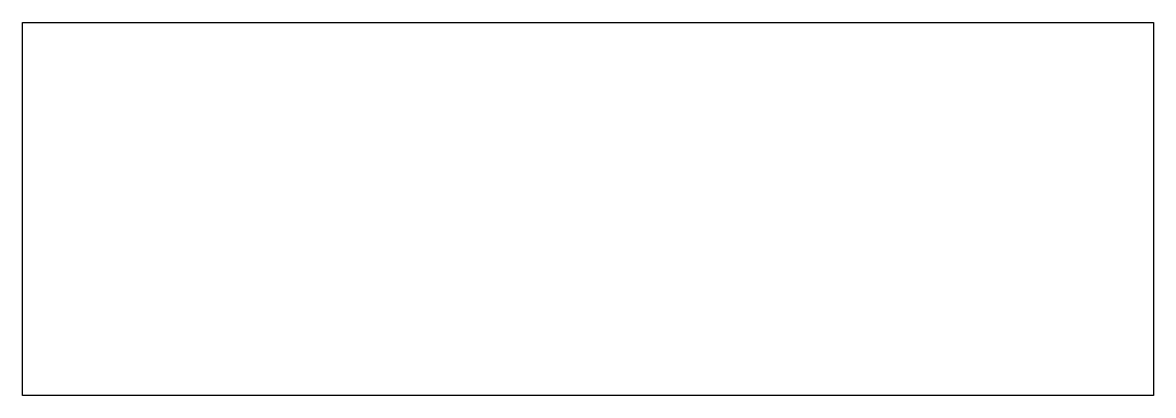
# Model space of a CAD drawing. Header units: millimetres. Extents: x -58 to 57, y -48 to -10.
import ezdxf

# ---------------------------------------------------------------- set-up
doc = ezdxf.new("R2010")
doc.units = ezdxf.units.MM
doc.layers.get('0').update_dxf_attribs({"linetype": 'CONTINUOUS'})

msp = doc.modelspace()

# ---------------------------------------------------------------- linework, layer by layer
msp.add_lwpolyline([(57.5, -48.1), (-57.9, -48.1), (-57.9, -10), (57.5, -10)], close=True)

doc.saveas('drawing.dxf')
